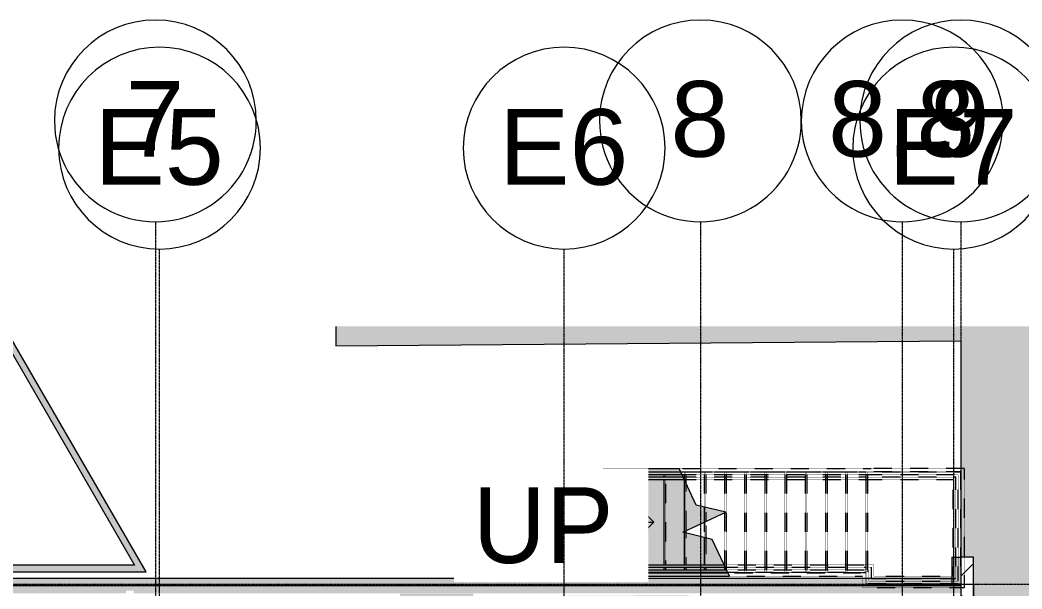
# Model space of a CAD drawing. Header units: inches. Extents: x -4124 to 2030, y 10168 to 14873.
# Drawn here: x -2145 to -1549, y 11771 to 12110 of the extents above; entities that cross this region are included whole.
import ezdxf

# ---------------------------------------------------------------- set-up
doc = ezdxf.new("R2010")
doc.units = ezdxf.units.IN
doc.header["$MEASUREMENT"] = 0
for name, pattern in [('Demolished', [0.1875, 0.125, -0.0625]), ('Grid Line 1_2_', [0.875, 0.5, -0.125, 0.125, -0.125]), ('Overhead 1_16_', [0.101562, 0.0625, -0.039062])]:
    doc.linetypes.add(name, pattern=pattern)
for name, color, linetype, lineweight in [('A-FLOR-HRAL', 11, 'Demolished', 9), ('A-ROOF', 132, 'Demolished', 9), ('A-WALL', 113, 'Continuous', 9), ('A-WALL-PATT', 111, 'Continuous', 13), ('C-PRKG', 3, 'Continuous', 9), ('S-FNDN', 32, 'Continuous', 9), ('S-GRID', 1, 'Continuous', 9), ('S-GRID-IDEN', 1, 'Continuous', 9), ('S-STRS', 31, 'Demolished', 9), ('S-STRS-ANNO', 31, 'Continuous', 9), ('S-STRS-IDEN', 31, 'Continuous', 9), ('S-STRS-MBND', 31, 'Demolished', 9)]:
    doc.layers.add(name, color=color, linetype=linetype, lineweight=lineweight)
doc.styles.add('Arial', font='arial.ttf', dxfattribs={"height": 45})
doc.styles.add('Century Gothic', font='', dxfattribs={"height": 45})
doc.styles.get('Century Gothic').set_extended_font_data('Century Gothic')

# ---------------------------------------------------------------- blocks, each defined once
blk = doc.blocks.new('Walls 1 - Walls 1-1277454-DEMO PLAN - 1ST FLOOR')
at = {"layer": 'A-ROOF', "linetype": 'Continuous'}
blk.add_hatch(color=161, dxfattribs=at).paths.add_polyline_path([(-1448.32, 10380.08), (-1448.32, 11927.42), (-1956.88, 11927.42), (-1956.83, 11915.82), (-1585.45, 11918.85), (-1585.45, 11790.15), (-1578.67, 11790.15), (-1577.83, 11774.15), (-1577.83, 10643.01), (-1938.58, 10642.37), (-1938.58, 10381.41), (-1577.83, 10380.43)], flags=0)
for p, q in [((-1956.88, 11927.42), (-1956.83, 11915.82)), ((-1956.83, 11915.82), (-1585.45, 11918.85)), ((-1585.45, 11918.85), (-1585.45, 11774.15)), ((-1585.45, 11774.15), (-1577.83, 11774.15)), ((-1577.83, 11774.15), (-1577.83, 10643.01))]:
    blk.add_line(p, q, dxfattribs=at)
blk = doc.blocks.new('Top Rail Type - Top Rail_Internal_-1447311-DEMO PLAN - 1ST FLOOR')
at = {"layer": 'A-FLOR-HRAL', "linetype": 'Continuous'}
for points in [[(-1773.92, 11839.17), (-1751.1, 11839.17), (-1751.79, 11840.67), (-1797.92, 11840.67), (-1797.92, 11839.17), (-1782.81, 11839.17)], [(-1737.22, 11781.17), (-1724.05, 11781.17), (-1724.75, 11782.67), (-1797.92, 11782.67), (-1797.92, 11781.17), (-1737.86, 11781.17)]]:
    blk.add_hatch(color=254, dxfattribs=at).paths.add_polyline_path(points, flags=0)
for p, q in [((-1797.92, 11839.17), (-1797.92, 11840.67)), ((-1751.79, 11840.67), (-1797.92, 11840.67)), ((-1751.1, 11839.17), (-1797.92, 11839.17)), ((-1751.1, 11839.17), (-1751.79, 11840.67)), ((-1797.92, 11782.67), (-1797.92, 11781.17)), ((-1797.92, 11782.67), (-1724.75, 11782.67)), ((-1724.05, 11781.17), (-1724.75, 11782.67)), ((-1797.92, 11781.17), (-1724.05, 11781.17))]:
    blk.add_line(p, q, dxfattribs=at)
at = {"layer": 'A-FLOR-HRAL', "linetype": 'Overhead 1_16_'}
for p, q in [((-1641.92, 11840.67), (-1751.79, 11840.67)), ((-1641.92, 11839.17), (-1751.1, 11839.17)), ((-1585.45, 11840.67), (-1641.92, 11840.67)), ((-1586.95, 11839.17), (-1641.92, 11839.17)), ((-1586.95, 11775.9), (-1586.95, 11839.17)), ((-1585.45, 11774.4), (-1585.45, 11840.67)), ((-1724.75, 11782.67), (-1641.92, 11782.67)), ((-1641.92, 11782.67), (-1641.92, 11781.17)), ((-1640.17, 11781.92), (-1641.67, 11781.92)), ((-1641.67, 11781.92), (-1641.67, 11774.4)), ((-1640.17, 11781.92), (-1640.17, 11775.9)), ((-1724.05, 11781.17), (-1641.92, 11781.17)), ((-1640.17, 11775.9), (-1586.95, 11775.9)), ((-1641.67, 11774.4), (-1585.45, 11774.4))]:
    blk.add_line(p, q, dxfattribs=at)
blk = doc.blocks.new('Handrail Type - Handrail_Internal_-1447339-DEMO PLAN - 1ST FLOOR')
at = {"layer": 'A-FLOR-HRAL', "linetype": 'Continuous'}
for points in [[(-1791.85, 11836.81), (-1789.34, 11836.92), (-1789.34, 11837.03), (-1797.92, 11837), (-1797.92, 11836.84), (-1793.26, 11836.81)], [(-1791.85, 11784.81), (-1789.34, 11784.92), (-1789.34, 11785.03), (-1797.92, 11785), (-1797.92, 11784.84)]]:
    blk.add_hatch(color=254, dxfattribs=at).paths.add_polyline_path(points, flags=0)
for p, q in [((-1787.86, 11837.67), (-1797.92, 11837.67)), ((-1797.92, 11836.17), (-1787.86, 11836.17)), ((-1789.34, 11837), (-1789.34, 11836.84)), ((-1787.86, 11785.67), (-1797.92, 11785.67)), ((-1797.92, 11784.17), (-1787.86, 11784.17)), ((-1789.34, 11785), (-1789.34, 11784.84))]:
    blk.add_line(p, q, dxfattribs=at)
blk = doc.blocks.new('Handrail Type - Handrail_Internal_-V34-DEMO PLAN - 1ST FLOOR')
at = {"layer": 'A-FLOR-HRAL', "linetype": 'Continuous'}
for points in [[(-1797.92, 11836.17), (-1749.7, 11836.17), (-1750.4, 11837.67), (-1797.92, 11837.67), (-1797.92, 11837), (-1789.34, 11837), (-1789.34, 11836.81), (-1797.92, 11836.8), (-1797.92, 11836.54)], [(-1773.92, 11784.17), (-1725.45, 11784.17), (-1726.15, 11785.67), (-1797.92, 11785.67), (-1797.92, 11785), (-1789.34, 11785), (-1789.34, 11784.81), (-1797.92, 11784.8), (-1797.92, 11784.17), (-1782.81, 11784.17)]]:
    blk.add_hatch(color=254, dxfattribs=at).paths.add_polyline_path(points, flags=0)
for p, q in [((-1750.4, 11837.67), (-1797.92, 11837.67)), ((-1797.92, 11836.19), (-1797.92, 11837.64)), ((-1749.7, 11836.17), (-1797.92, 11836.17)), ((-1749.7, 11836.17), (-1750.4, 11837.67)), ((-1797.92, 11785.67), (-1726.15, 11785.67)), ((-1797.92, 11785.64), (-1797.92, 11784.19)), ((-1797.92, 11784.17), (-1725.45, 11784.17)), ((-1725.45, 11784.17), (-1726.15, 11785.67))]:
    blk.add_line(p, q, dxfattribs=at)
at = {"layer": 'A-FLOR-HRAL', "linetype": 'Overhead 1_16_'}
for p, q in [((-1641.92, 11837.67), (-1750.4, 11837.67)), ((-1641.92, 11836.17), (-1749.7, 11836.17)), ((-1588.45, 11837.67), (-1641.92, 11837.67)), ((-1589.95, 11836.17), (-1641.92, 11836.17)), ((-1589.95, 11778.9), (-1589.95, 11836.17)), ((-1588.45, 11777.4), (-1588.45, 11837.67)), ((-1726.15, 11785.67), (-1641.92, 11785.67)), ((-1725.45, 11784.17), (-1641.92, 11784.17)), ((-1641.92, 11785.67), (-1637.17, 11785.67)), ((-1641.92, 11784.17), (-1638.67, 11784.17)), ((-1638.67, 11784.17), (-1638.67, 11777.4)), ((-1637.17, 11785.67), (-1637.17, 11778.9)), ((-1638.67, 11777.4), (-1588.45, 11777.4)), ((-1637.17, 11778.9), (-1589.95, 11778.9))]:
    blk.add_line(p, q, dxfattribs=at)
blk = doc.blocks.new('321723 - Pavement Markings - Parking - Angled - EXISTING _8X18_ 60º-1523241-DEMO PLAN - 1ST FLOOR')
at = {"layer": 'C-PRKG'}
h = blk.add_hatch(color=254, dxfattribs=at)
h.paths.add_polyline_path([(110.85, 0), (0, 0), (84.31, -146.02), (88.93, -146.02), (6.93, -4), (113.16, -4), (110.95, -0.17)], flags=0)
h.paths.add_polyline_path([(115.47, 0), (114.32, -2), (117.78, -4)], flags=0)
h.paths.add_polyline_path([(117.78, -4), (196.19, -146.02), (199.78, -146.02)], flags=0)
for p, q in [((0, 0), (84.31, -146.02)), ((115.47, 0), (0, 0)), ((88.93, -146.02), (6.93, -4)), ((6.93, -4), (113.16, -4))]:
    blk.add_line(p, q, dxfattribs=at)
blk = doc.blocks.new('Grid - Grid Head - Circle-50561-DEMO PLAN - 1ST FLOOR')
at = {"layer": 'S-GRID-IDEN'}
for start, end in [(360, 180), (180, 360)]:
    blk.add_arc((0, 0), 0.25, start, end, dxfattribs=at)

msp = doc.modelspace()

# ---------------------------------------------------------------- hatches: boundary and pattern name
at = {"layer": 'A-WALL-PATT', "lineweight": 9}
h = msp.add_hatch(dxfattribs=at)
h.set_pattern_fill('FP_1', style=0, pattern_type=2)
h.set_pattern_definition([(45, (0, 0), (-21.2132, 21.2132), []), (135, (0, 0), (-21.2132, -21.2132), [])])
h.paths.add_polyline_path([(-1585.45325, 10642.9944), (-1577.82825, 10643.00784), (-1577.82825, 11252.64539), (-1585.45325, 11252.64539), (-1585.45325, 10643.00784)], flags=0)
h.paths.add_polyline_path([(-1585.45325, 11324.39539), (-1577.82825, 11324.39539), (-1577.82825, 11774.14539), (-1578.67134, 11790.14539), (-1585.45325, 11790.14539), (-1585.45325, 11511.95016)], flags=0)
at = {"layer": 'S-FNDN'}
h = msp.add_hatch(color=7, dxfattribs=at)
h.paths.add_polyline_path([(-1590.64075, 10642.98525), (-1585.45325, 10643.00784), (-1585.45325, 10782.95212), (-1590.64075, 10782.95212), (-1590.64075, 10643.00784)], flags=0)
h.paths.add_polyline_path([(-1587.20325, 10797.25669), (-1585.45325, 10797.25669), (-1585.45325, 10812.39539), (-1587.20325, 10812.39539), (-1587.20325, 10800.4401)], flags=0)
h.paths.add_polyline_path([(-1587.20325, 10982.39539), (-1585.45325, 10982.39539), (-1585.45325, 10994.77818), (-1587.20325, 10994.77818)], flags=0)
h.paths.add_polyline_path([(-1585.45325, 11002.40318), (-1585.45325, 11039.65318), (-1587.20325, 11039.65318), (-1587.20325, 11002.40318), (-1586.78678, 11002.40318)], flags=0)
h.paths.add_polyline_path([(-1585.45325, 11047.27818), (-1585.45325, 11137.39539), (-1587.20325, 11137.39539), (-1587.20325, 11047.27818), (-1586.73468, 11047.27818)], flags=0)
h.paths.add_polyline_path([(-1585.45325, 11185.39539), (-1585.45325, 11252.64539), (-1587.20325, 11252.64539), (-1587.20325, 11185.39539)], flags=0)
h.paths.add_polyline_path([(-1585.45325, 11260.27039), (-1585.45325, 11319.89539), (-1587.20325, 11319.89539), (-1587.20325, 11260.27039)], flags=0)
h.paths.add_polyline_path([(-1585.45325, 11773.39539), (-1585.45325, 11790.14539), (-1590.64075, 11790.14539), (-1590.64075, 11773.39539)], flags=0)
h = msp.add_hatch(color=254, dxfattribs=at)
h.paths.add_polyline_path([(-2623.95951, 11773.39539), (-1590.64075, 11773.39539), (-1590.64075, 11777.39539), (-2990.20653, 11777.39539), (-2990.20653, 11773.39539), (-2624.57236, 11773.39539)], flags=0)
h.paths.add_polyline_path([(-3034.58153, 11773.39539), (-3034.57825, 11773.39539), (-3034.58153, 11774.64616)], flags=0)
h = msp.add_hatch(color=254, dxfattribs=at)
h.paths.add_polyline_path([(-3046.58153, 11763.39539), (-3026.20325, 11763.39539), (-3026.20325, 11768.64024), (-2785.85169, 11768.64024), (-2785.85169, 11770.32312), (-2781.35169, 11770.32312), (-2781.35169, 11768.64024), (-2081.70325, 11768.64024), (-2081.70325, 11770.32312), (-2077.20325, 11770.32312), (-2077.20325, 11768.64024), (-1585.45325, 11768.64024), (-1585.45325, 11773.39539), (-3056.58153, 11773.39539), (-3056.58153, 11763.39539)], flags=0)
h.paths.add_polyline_path([(-1875.20325, 11763.39539), (-1875.25409, 11768.52039), (-1918.70325, 11768.50825), (-1918.70325, 11763.39539), (-1876.88047, 11763.39539)], flags=0)
h.paths.add_polyline_path([(-1814.165, 11763.39539), (-1747.14027, 11763.39539), (-1747.14027, 11767.39539), (-1819.14027, 11767.2956), (-1819.14027, 11763.39539)], flags=0)
at = {"layer": 'S-STRS', "linetype": 'Continuous'}
for color, points in [(7, [(-1797.92185, 11840.91874), (-1751.91108, 11840.91874), (-1752.8437, 11842.91874), (-1797.92185, 11842.91874)]), (254, [(-1761.92185, 11778.91874), (-1723.00001, 11778.91874), (-1723.93262, 11780.91874), (-1797.92185, 11780.91874), (-1797.92185, 11778.91874), (-1762.85755, 11778.91874)])]:
    msp.add_hatch(color=color, dxfattribs=at).paths.add_polyline_path(points, flags=0)
h = msp.add_hatch(color=7, dxfattribs=at)
h.paths.add_polyline_path([(-1785.92185, 11780.91874), (-1785.92185, 11781.16874), (-1797.92185, 11781.16874), (-1797.92185, 11780.91874), (-1793.25985, 11780.91874)], flags=0)
h.paths.add_polyline_path([(-1787.55248, 11782.66874), (-1785.92185, 11782.66874), (-1785.92185, 11784.16874), (-1797.92185, 11784.16874), (-1797.92185, 11782.66874), (-1787.86195, 11782.66874)], flags=0)
h.paths.add_polyline_path([(-1788.17142, 11785.66874), (-1785.92185, 11785.66874), (-1785.92185, 11836.16874), (-1797.92185, 11836.16874), (-1797.92185, 11785.66874)], flags=0)
h.paths.add_polyline_path([(-1787.86195, 11837.66874), (-1785.92185, 11837.66874), (-1785.92185, 11839.16874), (-1797.92185, 11839.16874), (-1797.92185, 11837.66874), (-1788.17142, 11837.66874)], flags=0)
h.paths.add_polyline_path([(-1793.25985, 11840.66874), (-1785.92185, 11840.66874), (-1785.92185, 11840.91874), (-1797.92185, 11840.91874), (-1797.92185, 11840.66874)], flags=0)
h = msp.add_hatch(color=7, dxfattribs=at)
h.paths.add_polyline_path([(-1773.92185, 11780.91874), (-1773.92185, 11781.16874), (-1785.92185, 11781.16874), (-1785.92185, 11780.91874), (-1782.80727, 11780.91874)], flags=0)
h.paths.add_polyline_path([(-1785.92185, 11782.66874), (-1773.92185, 11782.66874), (-1773.92185, 11784.16874), (-1785.92185, 11784.16874)], flags=0)
h.paths.add_polyline_path([(-1773.92185, 11785.66874), (-1773.92185, 11836.16874), (-1785.92185, 11836.16874), (-1785.92185, 11785.66874), (-1782.80727, 11785.66874)], flags=0)
h.paths.add_polyline_path([(-1782.80727, 11837.66874), (-1773.92185, 11837.66874), (-1773.92185, 11839.16874), (-1785.92185, 11839.16874), (-1785.92185, 11837.66874)], flags=0)
h.paths.add_polyline_path([(-1773.92185, 11840.66874), (-1773.92185, 11840.91874), (-1785.92185, 11840.91874), (-1785.92185, 11840.66874), (-1782.80727, 11840.66874)], flags=0)
h = msp.add_hatch(color=7, dxfattribs=at)
h.paths.add_polyline_path([(-1773.92185, 11780.91874), (-1761.92185, 11780.91874), (-1761.92185, 11781.16874), (-1773.92185, 11781.16874)], flags=0)
h.paths.add_polyline_path([(-1773.92185, 11782.66874), (-1761.92185, 11782.66874), (-1761.92185, 11784.16874), (-1773.92185, 11784.16874)], flags=0)
h.paths.add_polyline_path([(-1773.92185, 11785.66874), (-1761.92185, 11785.66874), (-1761.92185, 11836.16874), (-1773.92185, 11836.16874), (-1773.92185, 11804.97567)], flags=0)
h.paths.add_polyline_path([(-1773.92185, 11837.66874), (-1761.92185, 11837.66874), (-1761.92185, 11839.16874), (-1773.92185, 11839.16874)], flags=0)
h.paths.add_polyline_path([(-1773.92185, 11840.66874), (-1761.92185, 11840.66874), (-1761.92185, 11840.91874), (-1773.92185, 11840.91874)], flags=0)
h = msp.add_hatch(color=7, dxfattribs=at)
h.paths.add_polyline_path([(-1750.6668, 11780.91874), (-1749.92185, 11780.91874), (-1749.92959, 11781.16874), (-1761.92185, 11781.16874), (-1761.92185, 11780.91874)], flags=0)
h.paths.add_polyline_path([(-1749.97604, 11782.66874), (-1749.92185, 11782.66874), (-1750.02249, 11784.16874), (-1761.92185, 11784.16874), (-1761.92185, 11782.66874), (-1750.6668, 11782.66874)], flags=0)
h.paths.add_polyline_path([(-1749.92185, 11785.66874), (-1749.92185, 11804.79463), (-1750.6668, 11804.97567), (-1749.92185, 11805.32305), (-1749.93324, 11836.16874), (-1761.92185, 11836.16874), (-1761.92185, 11785.66874), (-1750.06894, 11785.66874)], flags=0)
h.paths.add_polyline_path([(-1750.6668, 11837.66874), (-1750.39558, 11837.66874), (-1751.09504, 11839.16874), (-1761.92185, 11839.16874), (-1761.92185, 11837.66874), (-1751.09504, 11837.66874)], flags=0)
h.paths.add_polyline_path([(-1761.92185, 11840.66874), (-1751.7945, 11840.66874), (-1751.91108, 11840.91874), (-1761.92185, 11840.91874)], flags=0)
h = msp.add_hatch(color=7, dxfattribs=at)
h.paths.add_polyline_path([(-1737.92185, 11780.91874), (-1737.92185, 11781.16874), (-1749.92185, 11781.16874), (-1749.92185, 11780.91874)], flags=0)
h.paths.add_polyline_path([(-1737.92185, 11782.66874), (-1737.92185, 11784.16874), (-1749.92185, 11784.16874), (-1749.92185, 11782.66874), (-1748.91992, 11782.66874)], flags=0)
h.paths.add_polyline_path([(-1737.92185, 11785.66874), (-1737.92185, 11801.87826), (-1749.92185, 11804.79463), (-1749.92185, 11785.66874), (-1747.20232, 11785.66874)], flags=0)
h.paths.add_polyline_path([(-1749.92185, 11805.32305), (-1737.92185, 11810.91874), (-1737.92185, 11819.95923), (-1742.67631, 11821.1147), (-1749.69612, 11836.16874), (-1749.92185, 11836.16874), (-1749.92185, 11823.55266)], flags=0)
h = msp.add_hatch(color=7, dxfattribs=at)
h.paths.add_polyline_path([(-1733.1674, 11780.91874), (-1725.92185, 11780.91874), (-1725.92185, 11781.16874), (-1737.92185, 11781.16874), (-1737.92185, 11780.91874)], flags=0)
h.paths.add_polyline_path([(-1732.99911, 11782.66874), (-1725.92185, 11782.66874), (-1725.92185, 11784.16874), (-1737.92185, 11784.16874), (-1737.92185, 11782.66874), (-1737.50172, 11782.66874)], flags=0)
h.paths.add_polyline_path([(-1736.78149, 11785.66874), (-1726.14758, 11785.66874), (-1733.1674, 11800.72278), (-1737.92185, 11801.87826), (-1737.92185, 11785.66874)], flags=0)
h.paths.add_polyline_path([(-1737.92185, 11810.91874), (-1725.92185, 11816.51443), (-1725.92185, 11817.04286), (-1737.92185, 11819.95923), (-1737.92185, 11816.51443)], flags=0)
h = msp.add_hatch(color=7, dxfattribs=at)
h.paths.add_polyline_path([(-1724.0492, 11780.91874), (-1723.93262, 11780.91874), (-1724.0492, 11781.16874), (-1725.92185, 11781.16874), (-1725.92185, 11780.91874)], flags=0)
h.paths.add_polyline_path([(-1725.92185, 11782.66874), (-1724.74866, 11782.66874), (-1725.44812, 11784.16874), (-1725.92185, 11784.16874)], flags=0)
h.paths.add_polyline_path([(-1725.92185, 11816.51443), (-1725.1769, 11816.86181), (-1725.92185, 11817.04286)], flags=0)

# ---------------------------------------------------------------- linework, layer by layer
at = {"layer": 'A-WALL'}
for p, q in [((-1585.45325, 11790.14539), (-1585.45325, 11324.39539)), ((-1577.82825, 11790.14539), (-1585.45325, 11790.14539)), ((-1577.82825, 11324.39539), (-1577.82825, 11790.14539))]:
    msp.add_line(p, q, dxfattribs=at)
at = {"layer": 'S-FNDN'}
for p, q in [((-1590.64075, 11790.14539), (-1585.45325, 11790.14539)), ((-1590.64075, 11790.14539), (-1590.64075, 11773.39539)), ((-1590.64075, 11777.39539), (-2990.20653, 11777.39539)), ((-3056.58153, 11773.39539), (-1585.45325, 11773.39539))]:
    msp.add_line(p, q, dxfattribs=at)
at = {"layer": 'S-GRID', "linetype": 'Grid Line 1_2_'}
for p, q in [((-2064.20325, 11989.62705), (-2064.20325, 10769.69706)), ((-1740.20325, 11989.62705), (-1740.20325, 10769.69706)), ((-1620.20325, 11989.62705), (-1620.20325, 10769.69706)), ((-1585.45325, 11989.62705), (-1585.45325, 10769.69706)), ((-2061.70325, 10455.54858), (-2061.70325, 11973.42375)), ((-1589.64075, 10455.54858), (-1589.64075, 11973.42375))]:
    msp.add_line(p, q, dxfattribs=at)
at = {"layer": 'S-STRS', "linetype": 'Continuous'}
for p, q in [((-1797.92185, 11842.91874), (-1797.92185, 11840.91874)), ((-1797.92185, 11842.91874), (-1752.8437, 11842.91874)), ((-1797.92185, 11840.91874), (-1785.92185, 11840.91874)), ((-1797.92185, 11840.91874), (-1797.92185, 11840.66874)), ((-1785.92185, 11840.91874), (-1773.92185, 11840.91874)), ((-1785.92185, 11840.91874), (-1785.92185, 11840.66874)), ((-1773.92185, 11840.91874), (-1761.92185, 11840.91874)), ((-1773.92185, 11840.91874), (-1773.92185, 11840.66874)), ((-1761.92185, 11840.91874), (-1751.91108, 11840.91874)), ((-1761.92185, 11840.91874), (-1761.92185, 11840.66874)), ((-1797.92185, 11839.16874), (-1797.92185, 11837.66874)), ((-1797.92185, 11836.16874), (-1797.92185, 11785.66874)), ((-1785.92185, 11839.16874), (-1785.92185, 11837.66874)), ((-1785.92185, 11836.16874), (-1785.92185, 11785.66874)), ((-1773.92185, 11839.16874), (-1773.92185, 11837.66874)), ((-1773.92185, 11836.16874), (-1773.92185, 11785.66874)), ((-1761.92185, 11839.16874), (-1761.92185, 11837.66874)), ((-1761.92185, 11836.16874), (-1761.92185, 11785.66874)), ((-1749.92185, 11836.16874), (-1749.92185, 11805.32305)), ((-1737.92185, 11819.95923), (-1737.92185, 11810.91874)), ((-1725.92185, 11817.04286), (-1725.92185, 11816.51443)), ((-1749.92185, 11804.79463), (-1749.92185, 11785.66874)), ((-1737.92185, 11801.87826), (-1737.92185, 11785.66874)), ((-1797.92185, 11784.16874), (-1797.92185, 11782.66874)), ((-1785.92185, 11784.16874), (-1785.92185, 11782.66874)), ((-1773.92185, 11784.16874), (-1773.92185, 11782.66874)), ((-1761.92185, 11784.16874), (-1761.92185, 11782.66874)), ((-1749.92185, 11784.16874), (-1749.92185, 11782.66874)), ((-1737.92185, 11784.16874), (-1737.92185, 11782.66874)), ((-1725.92185, 11784.16874), (-1725.92185, 11782.66874)), ((-1797.92185, 11781.16874), (-1797.92185, 11780.91874)), ((-1797.92185, 11780.91874), (-1797.92185, 11778.91874)), ((-1797.92185, 11780.91874), (-1785.92185, 11780.91874)), ((-1797.92185, 11778.91874), (-1723.00001, 11778.91874)), ((-1785.92185, 11781.16874), (-1785.92185, 11780.91874)), ((-1785.92185, 11780.91874), (-1773.92185, 11780.91874)), ((-1773.92185, 11781.16874), (-1773.92185, 11780.91874)), ((-1773.92185, 11780.91874), (-1761.92185, 11780.91874)), ((-1761.92185, 11781.16874), (-1761.92185, 11780.91874)), ((-1761.92185, 11780.91874), (-1749.92185, 11780.91874)), ((-1749.92185, 11781.16874), (-1749.92185, 11780.91874)), ((-1749.92185, 11780.91874), (-1737.92185, 11780.91874)), ((-1737.92185, 11781.16874), (-1737.92185, 11780.91874)), ((-1737.92185, 11780.91874), (-1725.92185, 11780.91874)), ((-1725.92185, 11781.16874), (-1725.92185, 11780.91874)), ((-1725.92185, 11780.91874), (-1723.93262, 11780.91874))]:
    msp.add_line(p, q, dxfattribs=at)
at = {"layer": 'S-STRS', "linetype": 'Overhead 1_16_'}
for p, q in [((-1796.92185, 11840.91874), (-1796.92185, 11840.66874)), ((-1784.92185, 11840.91874), (-1784.92185, 11840.66874)), ((-1772.92185, 11840.91874), (-1772.92185, 11840.66874)), ((-1760.92185, 11840.91874), (-1760.92185, 11840.66874)), ((-1796.92185, 11839.16874), (-1796.92185, 11837.66874)), ((-1796.92185, 11836.16874), (-1796.92185, 11785.66874)), ((-1784.92185, 11839.16874), (-1784.92185, 11837.66874)), ((-1784.92185, 11836.16874), (-1784.92185, 11785.66874)), ((-1772.92185, 11839.16874), (-1772.92185, 11837.66874)), ((-1772.92185, 11836.16874), (-1772.92185, 11785.66874)), ((-1760.92185, 11839.16874), (-1760.92185, 11837.66874)), ((-1760.92185, 11836.16874), (-1760.92185, 11785.66874)), ((-1748.92185, 11834.50832), (-1748.92185, 11805.78936)), ((-1736.92185, 11819.7162), (-1736.92185, 11811.38505)), ((-1748.92185, 11804.5516), (-1748.92185, 11785.66874)), ((-1736.92185, 11801.63523), (-1736.92185, 11785.66874)), ((-1796.92185, 11784.16874), (-1796.92185, 11782.66874)), ((-1784.92185, 11784.16874), (-1784.92185, 11782.66874)), ((-1772.92185, 11784.16874), (-1772.92185, 11782.66874)), ((-1760.92185, 11784.16874), (-1760.92185, 11782.66874)), ((-1748.92185, 11784.16874), (-1748.92185, 11782.66874)), ((-1736.92185, 11784.16874), (-1736.92185, 11782.66874)), ((-1724.92185, 11783.04015), (-1724.92185, 11782.66874)), ((-1796.92185, 11781.16874), (-1796.92185, 11780.91874)), ((-1784.92185, 11781.16874), (-1784.92185, 11780.91874)), ((-1772.92185, 11781.16874), (-1772.92185, 11780.91874)), ((-1760.92185, 11781.16874), (-1760.92185, 11780.91874)), ((-1748.92185, 11781.16874), (-1748.92185, 11780.91874)), ((-1736.92185, 11781.16874), (-1736.92185, 11780.91874)), ((-1724.92185, 11781.16874), (-1724.92185, 11780.91874))]:
    msp.add_line(p, q, dxfattribs=at)
at = {"layer": 'S-STRS-ANNO'}
for p, q in [((-1767.92185, 11810.91874), (-1782.92185, 11825.91874)), ((-1797.92185, 11810.91874), (-1785.92185, 11810.91874)), ((-1785.92185, 11810.91874), (-1773.92185, 11810.91874)), ((-1767.92185, 11810.91874), (-1782.92185, 11795.91874)), ((-1773.92185, 11810.91874), (-1767.92185, 11810.91874))]:
    msp.add_line(p, q, dxfattribs=at)
at = {"layer": 'S-STRS-MBND', "linetype": 'Overhead 1_16_'}
for p, q in [((-1752.8437, 11842.91874), (-1638.70445, 11842.91874)), ((-1751.91108, 11840.91874), (-1638.70445, 11840.91874)), ((-1749.92185, 11840.91874), (-1749.92185, 11836.65282)), ((-1748.92185, 11840.91874), (-1748.92185, 11834.50832)), ((-1737.92185, 11840.91874), (-1737.92185, 11819.95923)), ((-1736.92185, 11840.91874), (-1736.92185, 11819.7162)), ((-1725.92185, 11840.91874), (-1725.92185, 11817.04286)), ((-1724.92185, 11840.91874), (-1724.92185, 11783.04015)), ((-1713.92185, 11840.91874), (-1713.92185, 11780.91874)), ((-1712.92185, 11840.91874), (-1712.92185, 11780.91874)), ((-1701.92185, 11840.91874), (-1701.92185, 11780.91874)), ((-1700.92185, 11840.91874), (-1700.92185, 11780.91874)), ((-1689.92185, 11840.91874), (-1689.92185, 11780.91874)), ((-1688.92185, 11840.91874), (-1688.92185, 11780.91874)), ((-1677.92185, 11840.91874), (-1677.92185, 11780.91874)), ((-1676.92185, 11840.91874), (-1676.92185, 11780.91874)), ((-1665.92185, 11840.91874), (-1665.92185, 11780.91874)), ((-1664.92185, 11840.91874), (-1664.92185, 11780.91874)), ((-1653.92185, 11840.91874), (-1653.92185, 11780.91874)), ((-1652.92185, 11840.91874), (-1652.92185, 11780.91874)), ((-1641.92185, 11840.91874), (-1641.92185, 11780.91874)), ((-1640.92185, 11840.91874), (-1640.92185, 11780.91874)), ((-1583.20325, 11842.91874), (-1638.70445, 11842.91874)), ((-1585.20325, 11840.91874), (-1638.70445, 11840.91874)), ((-1585.20325, 11774.14539), (-1585.20325, 11840.91874)), ((-1583.20325, 11772.14539), (-1583.20325, 11842.91874)), ((-1736.92185, 11811.38505), (-1736.92185, 11801.63523)), ((-1725.92185, 11816.51443), (-1725.92185, 11785.18466)), ((-1749.92185, 11805.32305), (-1749.92185, 11804.79463)), ((-1748.92185, 11805.78936), (-1748.92185, 11804.5516)), ((-1737.92185, 11810.91874), (-1737.92185, 11801.87826)), ((-1723.93262, 11780.91874), (-1643.92185, 11780.91874)), ((-1723.00001, 11778.91874), (-1643.92185, 11778.91874)), ((-1641.92185, 11780.91874), (-1643.92185, 11780.91874)), ((-1643.92185, 11780.91874), (-1641.92185, 11780.91874)), ((-1643.92185, 11778.91874), (-1643.92185, 11772.14539)), ((-1641.92185, 11780.91874), (-1641.92185, 11774.14539)), ((-1643.92185, 11772.14539), (-1583.20325, 11772.14539)), ((-1641.92185, 11774.14539), (-1585.20325, 11774.14539))]:
    msp.add_line(p, q, dxfattribs=at)
at = {"layer": 'S-STRS-MBND', "linetype": 'Continuous'}
for p, q in [((-1742.67631, 11821.1147), (-1752.8437, 11842.91874)), ((-1725.1769, 11816.86181), (-1742.67631, 11821.1147)), ((-1750.6668, 11804.97567), (-1725.1769, 11816.86181)), ((-1733.1674, 11800.72278), (-1750.6668, 11804.97567)), ((-1723.00001, 11778.91874), (-1733.1674, 11800.72278))]:
    msp.add_line(p, q, dxfattribs=at)

# ---------------------------------------------------------------- block references
at = {"layer": 'A-FLOR-HRAL', "linetype": 'Continuous'}
for name in ['Top Rail Type - Top Rail_Internal_-1447311-DEMO PLAN - 1ST FLOOR', 'Handrail Type - Handrail_Internal_-1447339-DEMO PLAN - 1ST FLOOR', 'Handrail Type - Handrail_Internal_-V34-DEMO PLAN - 1ST FLOOR']:
    msp.add_blockref(name, (0, 0), dxfattribs=at)
at = {"layer": 'A-ROOF', "linetype": 'Continuous'}
msp.add_blockref('Walls 1 - Walls 1-1277454-DEMO PLAN - 1ST FLOOR', (0, 0), dxfattribs=at)
at = {"layer": 'C-PRKG', "rotation": 180}
msp.add_blockref('321723 - Pavement Markings - Parking - Angled - EXISTING _8X18_ 60º-1523241-DEMO PLAN - 1ST FLOOR', (-2069.70325, 11781.39539), dxfattribs=at)
at = {"layer": 'S-GRID-IDEN', "xscale": 239.9999999999998, "yscale": 239.9999999999998, "zscale": 239.9999999999998, "rotation": 180}
for p in [(-2064.20325, 12049.62705), (-1740.20325, 12049.62705), (-1620.20325, 12049.62705), (-1585.45325, 12049.62705)]:
    msp.add_blockref('Grid - Grid Head - Circle-50561-DEMO PLAN - 1ST FLOOR', p, dxfattribs=at)
at = {"layer": 'S-GRID-IDEN', "xscale": 239.9999999999998, "yscale": 239.9999999999998, "zscale": 239.9999999999998}
for p in [(-2061.70325, 12033.42375), (-1821.20325, 12033.42375), (-1589.64075, 12033.42375)]:
    msp.add_blockref('Grid - Grid Head - Circle-50561-DEMO PLAN - 1ST FLOOR', p, dxfattribs=at)

# ---------------------------------------------------------------- texts
at = {"layer": 'S-GRID-IDEN', "char_height": 45, "attachment_point": 1, "style": 'Arial'}
for s, insert, width in [('7', (-2082.00274, 12073.33436), 42.42), ('8', (-1758.00274, 12073.33436), 42.42), ('8.8', (-1664.27046, 12073.33436), 106.05), ('9', (-1603.25274, 12073.33436), 42.42), ('E5', (-2100.45495, 12056.6436), 93.1725), ('E6', (-1859.95495, 12056.6436), 93.1725), ('E7', (-1628.39245, 12056.6436), 93.1725)]:
    msp.add_mtext(s, dxfattribs=dict(at, insert=insert, width=width))

# ---------------------------------------------------------------- next in the draw order: texts
at = {"layer": 'S-STRS-IDEN', "insert": (-1875.48864, 11831.67912), "char_height": 45, "width": 93.0801429, "attachment_point": 1, "line_spacing_factor": 0.984502, "style": 'Century Gothic', "bg_fill": 3, "box_fill_scale": 1.25, "bg_fill_color": 256, "bg_fill_true_color": 13158600, "bg_fill_transparency": 0}
msp.add_mtext('UP', dxfattribs=at)

# ---------------------------------------------------------------- next in the draw order: linework, layer by layer
at = {"layer": 'S-GRID', "linetype": 'Grid Line 1_2_'}
for p, q in [((-1821.20325, 10455.54858), (-1821.20325, 11973.42375)), ((-1362.80331, 11773.89539), (-3750.49332, 11773.89539))]:
    msp.add_line(p, q, dxfattribs=at)

doc.saveas('drawing.dxf')
